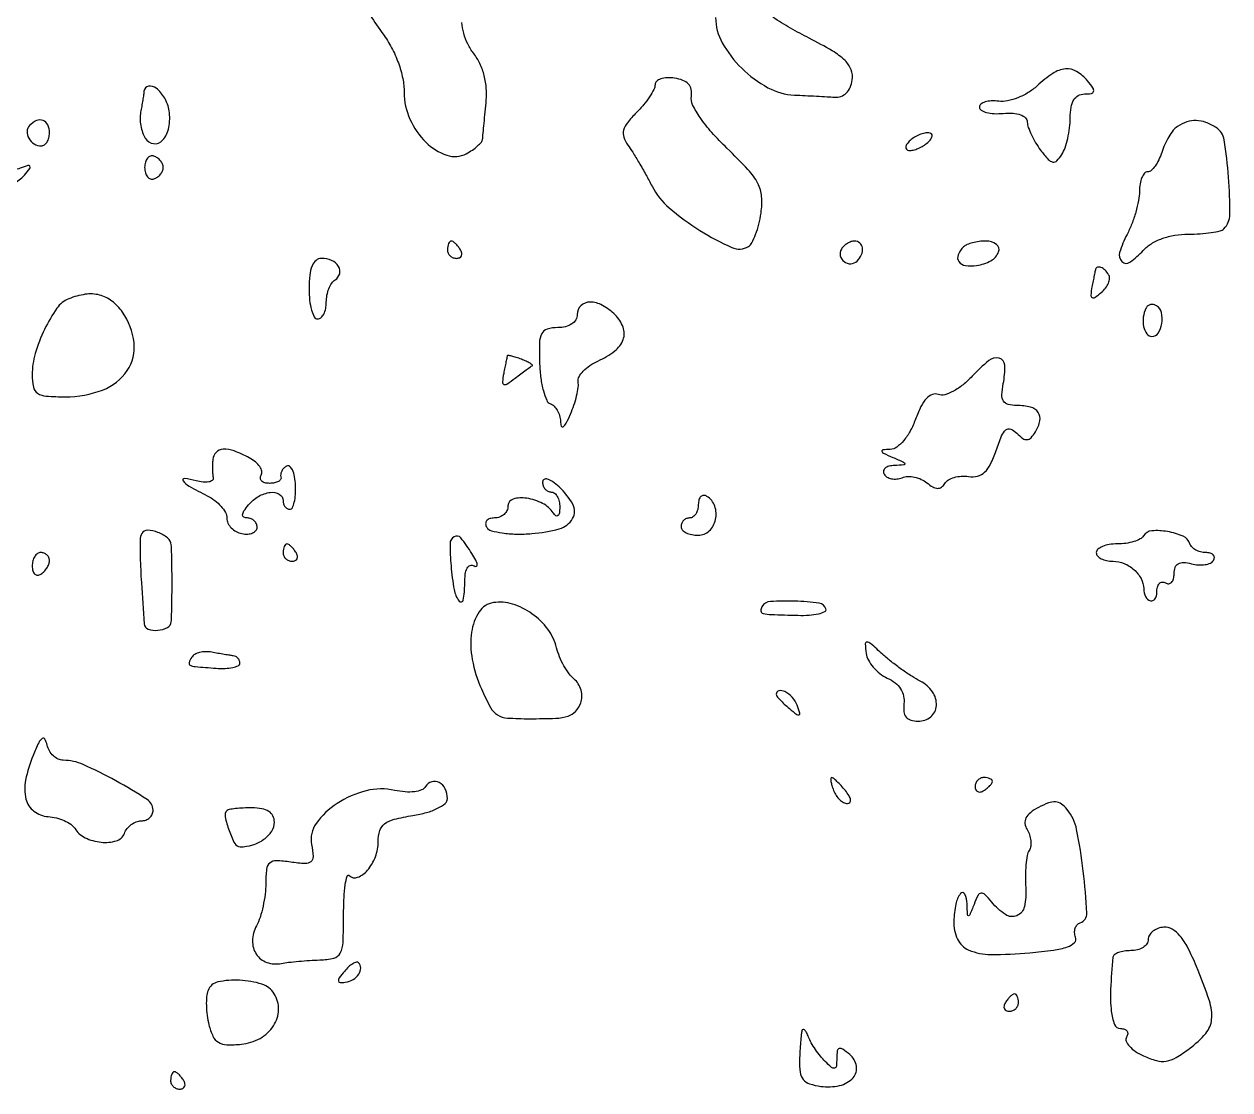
# Model space of a CAD drawing. Extents: x 0 to 5034, y 0 to 2560.
# Drawn here: x 1295.1 to 1434.4, y 1759.9 to 1883.1 of the extents above; entities that cross this region are included whole.
import ezdxf

# ---------------------------------------------------------------- set-up
doc = ezdxf.new("R2010")
doc.units = 0

msp = doc.modelspace()

# ---------------------------------------------------------------- linework, layer by layer
for points in [[(1335.095459, 1884.046556, 0.016589), (1336.543968, 1881.940405, -0.037193), (1337.547337, 1880.344553, -0.034723), (1338.329502, 1878.5813, -0.036017), (1338.832795, 1876.804933, -0.051066), (1339, 1875.17207, 0.105255), (1339.653032, 1872.104287, 0.093627), (1341.513621, 1869.420436, 0.111533), (1343.930741, 1867.919277, 0.209226), (1346.181681, 1868.097233, 0.026909), (1346.882439, 1868.522258, 0.033024), (1347.484621, 1868.994486, 0.03496), (1347.922854, 1869.446563, 0.153922), (1348.063836, 1869.785184, -0.001472), (1348.105386, 1870.235476, -0.000148), (1348.207934, 1871.308823, -0.000186), (1348.330994, 1872.58785, -0.000148), (1348.464738, 1873.968255, 0.039791), (1348.492876, 1875.590783, 0.045824), (1348.255802, 1877.120204, 0.048534), (1347.763463, 1878.501642, 0.056852), (1347.033201, 1879.684921, -0.051874), (1346.342847, 1880.779085, -0.049242), (1345.878056, 1882.010917, -0.050561), (1345.672206, 1883.275547, -0.062382)], [(1375, 1883.817876, 0.128967), (1375.761876, 1880.913239, 0.070463), (1378.016508, 1877.970259, 0.069481), (1381.047266, 1875.72485, 0.114429), (1384.105755, 1874.875, -0.00146), (1385.342081, 1874.817987, -0.001194), (1386.663878, 1874.75, -0.001206), (1387.879456, 1874.681625, -0.003177), (1388.75, 1874.625, 0.102043), (1389.489229, 1874.723206, 0.109248), (1390.108957, 1875.105806, 0.097781), (1390.557787, 1875.754692, 0.06721), (1390.802238, 1876.617881, 0.12931), (1390.665064, 1877.800839, 0.108024), (1389.961728, 1878.856195, 0.05955), (1388.489286, 1879.972707, 0.014387), (1385.802238, 1881.44429, -0.013072), (1383.66088, 1882.609712, -0.013583), (1381.611047, 1883.871331, -0.01338)], [(1228.5, 1642.50939, 0.000059), (1215.411025, 1642.645367, 0.000011), (1191.546875, 1642.889922, 0.000012), (1163.677591, 1643.174228, 0.000011), (1135, 1643.465462, -0.00093)]]:
    msp.add_lwpolyline(points, format="xyb")
for points in [[(1412.157875, 1875.932456, -0.050227), (1411.144754, 1875.162829, -0.042157), (1409.938607, 1874.557683, -0.044019), (1408.730155, 1874.193408, -0.083971), (1407.719313, 1874.155739, 0.04146), (1406.869331, 1874.196083, 0.065817), (1406.151923, 1874.075233, 0.092402), (1405.669529, 1873.822491, 0.229903), (1405.5, 1873.473283, 0.261746), (1405.699271, 1873.118705, 0.072852), (1406.307812, 1872.860457, 0.053607), (1407.196386, 1872.72727, 0.033438), (1408.25, 1872.753806, -0.03708), (1409.377255, 1872.773994, -0.072345), (1410.256397, 1872.595182, -0.107614), (1410.818439, 1872.243204, -0.195312), (1411.031803, 1871.753806, 0.07848), (1411.145395, 1871.136579, 0.025973), (1411.497146, 1870.282236, 0.025131), (1411.9919, 1869.360791, 0.026036), (1412.571288, 1868.504871, 0.019711), (1413.443456, 1867.44066, 0.162341), (1413.978672, 1867.132108, 0.256368), (1414.454521, 1867.279743, 0.051114), (1415.024172, 1868.004871, 0.059984), (1415.388531, 1868.770997, 0.025402), (1415.696219, 1869.868618, 0.024689), (1415.909395, 1871.08746, 0.029562), (1415.984687, 1872.25, -0.038737), (1416.086654, 1873.475657, -0.094455), (1416.395122, 1874.323897, -0.134892), (1416.910598, 1874.819249, -0.124977), (1417.622445, 1875, 0.035496), (1418.434686, 1875.057736, 0.304492), (1418.691858, 1875.28931, 0.217533), (1418.618371, 1875.689039, 0.020633), (1418, 1876.5, 0.082666), (1416.72518, 1877.60267, 0.162663), (1415.433628, 1877.899169, 0.124408), (1413.977323, 1877.37682, 0.039544)], [(1368, 1876.069551, -0.12095), (1367.865267, 1875.520722, -0.02684), (1367.368389, 1874.68257, -0.026389), (1366.672907, 1873.7515, -0.022772), (1365.849836, 1872.849836, 0.027307), (1364.800247, 1871.678884, 0.104662), (1364.361371, 1870.809804, 0.147435), (1364.388451, 1870.006414, 0.074989), (1364.856002, 1869.099836, -0.0177), (1365.411614, 1868.27083, -0.006158), (1366.15438, 1867.039379, -0.006108), (1366.939598, 1865.662257, -0.00708), (1367.65223, 1864.332094, 0.096411), (1369.630379, 1861.834741, 0.037681), (1373.191808, 1859.219808, 0.033624), (1376.87758, 1857.250134, 0.249263), (1378.797982, 1857.375146, 0.135446), (1379.204131, 1857.812897, 0.029882), (1379.624773, 1858.757443, 0.028994), (1379.993713, 1859.944862, 0.024373), (1380.248458, 1861.23776, 0.056286), (1380.312581, 1863.159754, 0.101457), (1379.876703, 1864.668035, 0.06688), (1378.738715, 1866.271844, 0.014012), (1376.314943, 1868.728342, -0.020168), (1374.559385, 1870.551965, -0.03127), (1373.214172, 1872.272667, -0.035015), (1372.345825, 1873.751263, -0.158328), (1372.20119, 1874.728342, 0.09272), (1372.186995, 1875.524662, 0.137874), (1371.868935, 1876.14047, 0.115877), (1371.22546, 1876.570657, 0.054427), (1370.25, 1876.819551, 0.045002), (1369.388435, 1876.863646, 0.070854), (1368.660938, 1876.731053, 0.099259), (1368.174105, 1876.452557, 0.216622)], [(1308.923489, 1875.333333, -0.012726), (1308.873163, 1874.905191, -0.004045), (1308.776823, 1874.270098, -0.004035), (1308.657979, 1873.563824, -0.004484), (1308.531643, 1872.88402, 0.055712), (1308.472956, 1872.164681, 0.03677), (1308.558685, 1871.338634, 0.036849), (1308.763847, 1870.537104, 0.057395), (1309.066513, 1869.89238, 0.222714), (1310.038031, 1869.257334, 0.253397), (1311.070222, 1869.640767, 0.133206), (1311.7923, 1871.120736, 0.083788), (1311.834665, 1873.056337, 0.094672), (1311.328302, 1874.515207, 0.096338), (1310.321981, 1875.67434, 0.215558), (1309.431506, 1875.89145, 0.335214)], [(1295.693853, 1871.36052, 0.191124), (1295.401415, 1870.683432, 0.139481), (1295.603969, 1869.880661, 0.123736), (1296.230079, 1869.235684, 0.139398), (1297.059017, 1869, 0.156819), (1297.417907, 1869.1154, 0.097386), (1297.723586, 1869.440625, 0.079459), (1297.929934, 1869.926402, 0.06085), (1298, 1870.5, 0.103624), (1297.806289, 1871.424643, 0.202875), (1297.269246, 1871.932483, 0.1934), (1296.508765, 1871.913511, 0.094876)], [(1428.384781, 1871.234687, 0.079947), (1427.907427, 1870.796996, 0.030565), (1427.390896, 1870.054877, 0.029316), (1426.918286, 1869.165241, 0.031814), (1426.567394, 1868.25, -0.035417), (1426.230063, 1867.388732, -0.04609), (1425.797532, 1866.660938, -0.053676), (1425.339728, 1866.155092, -0.184026), (1424.932612, 1866, 0.220441), (1424.575208, 1865.834379, 0.077062), (1424.272145, 1865.339062, 0.058672), (1424.064468, 1864.611542, 0.03955), (1423.993839, 1863.75, -0.047141), (1423.891088, 1862.693485, -0.022167), (1423.570674, 1861.3581, -0.021738), (1423.108327, 1859.978118, -0.028527), (1422.561929, 1858.766935, 0.043893), (1421.699747, 1856.687808, 0.281516), (1421.962701, 1855.629143, 0.365112), (1422.897758, 1855.555715, 0.053414), (1424.430842, 1856.923581, -0.072421), (1425.369259, 1857.699107, -0.049983), (1426.614659, 1858.294833, -0.046017), (1428.06913, 1858.672922, -0.04061), (1429.631155, 1858.8, 0.016457), (1431.017867, 1858.845654, 0.021069), (1432.287855, 1858.983286, 0.01951), (1433.31893, 1859.180618, 0.14023), (1433.757286, 1859.423952, 0.19778), (1434.444888, 1861.073798, 0.020178), (1434.289293, 1865.394746, 0.019593), (1433.790648, 1869.691806, 0.216114), (1432.863731, 1871.105381, 0.050358), (1431.659028, 1871.708403, 0.083846), (1430.548748, 1871.929035, 0.089143), (1429.47593, 1871.768041, 0.064026)], [(1398, 1870, 0.039081), (1397.48371, 1869.622222, 0.066537), (1397.128406, 1869.223677, 0.099385), (1396.979479, 1868.868563, 0.251186), (1397.057921, 1868.608746, 0.187837), (1397.351673, 1868.479655, 0.06045), (1397.834656, 1868.517427, 0.050517), (1398.411244, 1868.695628, 0.038238), (1399, 1869, 0.039081), (1399.51629, 1869.377778, 0.066537), (1399.871594, 1869.776323, 0.099385), (1400.020521, 1870.131437, 0.251186), (1399.942079, 1870.391254, 0.187837), (1399.648327, 1870.520345, 0.06045), (1399.165344, 1870.482573, 0.050517), (1398.588756, 1870.304372, 0.038238)], [(1309, 1866.5, 0.064908), (1309.079656, 1865.888977, 0.107546), (1309.315781, 1865.428177, 0.143818), (1309.666526, 1865.189601, 0.159683), (1310.075, 1865.191667, 0.073624), (1310.485911, 1865.399741, 0.066918), (1310.834219, 1865.723802, 0.070382), (1311.069583, 1866.110048, 0.102038), (1311.15, 1866.5, 0.102038), (1311.069583, 1866.889952, 0.070382), (1310.834219, 1867.276198, 0.066918), (1310.485911, 1867.600259, 0.073624), (1310.075, 1867.808333, 0.159683), (1309.666526, 1867.810399, 0.143818), (1309.315781, 1867.571823, 0.107546), (1309.079656, 1867.111023, 0.064908)], [(1290.413422, 1866.388936, 0.159535), (1291.040565, 1865.129883, 0.158585), (1292.292411, 1864.481798, 0.141068), (1293.804954, 1864.659771, 0.120747), (1295.097755, 1865.617788, 0.011228), (1295.712165, 1866.39288, 0.304364), (1295.726324, 1866.64144, 0.351288), (1295.509915, 1866.723181, 0.012978), (1294.628709, 1866.411017, -0.078856), (1293.891674, 1866.254677, -0.056058), (1293.047147, 1866.305719, -0.055687), (1292.228439, 1866.544356, -0.074598), (1291.567558, 1866.943932, 0.02149), (1290.829479, 1867.504733, 0.270043), (1290.493778, 1867.531401, 0.300739), (1290.329957, 1867.257047, 0.024944)], [(1344, 1857, 0.105053), (1344.081062, 1856.618444, 0.099167), (1344.311086, 1856.29375, 0.09642), (1344.654762, 1856.076123, 0.093332), (1345.059017, 1856, 0.108972), (1345.413961, 1856.078288, 0.182303), (1345.6254, 1856.29375, 0.161196), (1345.656512, 1856.6179, 0.082592), (1345.5, 1857, 0.029505), (1345.231006, 1857.382774, 0.035638), (1344.933975, 1857.70625, 0.038439), (1344.65171, 1857.934461, 0.151918), (1344.440983, 1858, 0.210953), (1344.272352, 1857.92554, 0.081139), (1344.129539, 1857.70625, 0.061769), (1344.032345, 1857.382849, 0.042167)], [(1389.542705, 1857.069098, 0.195483), (1389.412739, 1856.300347, 0.177971), (1389.849183, 1855.620737, 0.173509), (1390.632003, 1855.375083, 0.18866), (1391.36052, 1855.693853, 0.094258), (1391.860497, 1856.428701, 0.135693), (1391.969472, 1857.203471, 0.182678), (1391.664889, 1857.772622, 0.181466), (1391.059017, 1858, 0.08447), (1390.65652, 1857.931514, 0.05343), (1390.225445, 1857.726548, 0.051896), (1389.832549, 1857.425195, 0.064898)], [(1403.666667, 1857.333333, 0.096545), (1403.037849, 1856.400054, 0.258143), (1403.118975, 1855.62911, 0.209388), (1403.866033, 1855.173254, 0.070409), (1405.171672, 1855.180449, 0.087522), (1406.825577, 1855.729812, 0.179445), (1407.713919, 1856.741863, 0.341115), (1407.451461, 1857.614391, 0.156542), (1406.25, 1858, 0.031371), (1405.467349, 1857.950847, 0.031789), (1404.700521, 1857.804167, 0.033513), (1404.053431, 1857.590047, 0.100042)], [(1328, 1852.5, 0.027026), (1328.072542, 1851.158889, 0.042582), (1328.29375, 1850.028125, 0.052312), (1328.614308, 1849.232098, 0.277684), (1329, 1849, 0.186414), (1329.381787, 1849.147465, 0.089706), (1329.70625, 1849.570164, 0.069539), (1329.926216, 1850.198222, 0.049547), (1330, 1850.940983, -0.047606), (1330.075299, 1851.730041, -0.046638), (1330.298542, 1852.496311, -0.050526), (1330.626554, 1853.12997, -0.110089), (1331.016312, 1853.510081, 0.190377), (1331.545779, 1854.219773, 0.210223), (1331.418656, 1855.062636, 0.149125), (1330.616793, 1855.75273, 0.104011), (1329.440983, 1856, 0.177291), (1328.809008, 1855.768641, 0.120165), (1328.352927, 1855.142776, 0.071689), (1328.081944, 1854.070008, 0.026079)], [(1418.923489, 1854.75, 0.022627), (1418.879465, 1854.578838, 0.001278), (1418.768639, 1854.042982, 0.001959), (1418.640817, 1853.40412, 0.001435), (1418.503782, 1852.694193, 0.020367), (1418.366074, 1851.76469, 0.292577), (1418.508535, 1851.479244, 0.295382), (1418.825868, 1851.490613, 0.020624), (1419.569283, 1852.057499, 0.053729), (1420.06743, 1852.570492, 0.066817), (1420.403198, 1853.143652, 0.080372), (1420.533867, 1853.6868, 0.158628), (1420.429973, 1854.113307, 0.058821), (1420.014609, 1854.636426, 0.095878), (1419.545492, 1854.951231, 0.167479), (1419.158717, 1854.977568, 0.257983)], [(1300.22896, 1851.330706, 0.146635), (1298.857968, 1850.2362, 0.039285), (1297.438857, 1847.799382, 0.040178), (1296.354146, 1844.990316, 0.072173), (1296, 1842.54966, 0.050683), (1296.144191, 1841.13084, 0.198273), (1296.627206, 1840.415692, 0.129587), (1297.621841, 1840.077714, 0.017457), (1299.84699, 1840, 0.090948), (1304.147389, 1840.788747, 0.154845), (1306.986257, 1843.03805, 0.178336), (1307.775634, 1846.25618, 0.125298), (1306.443296, 1849.777494, 0.074838), (1305.216066, 1851.067639, 0.104393), (1303.788081, 1851.762645, 0.097937), (1302.131206, 1851.845011, 0.059306)], [(1359, 1849.5, -0.135344), (1358.83443, 1848.899542, -0.111666), (1358.375073, 1848.41674, -0.08969), (1357.655809, 1848.105009, -0.057629), (1356.75, 1848.00044, 0.070653), (1355.532522, 1847.827784, 0.209999), (1354.899927, 1847.299345, 0.110865), (1354.633968, 1846.212811, 0.014008), (1354.655323, 1843.781999, 0.02394), (1354.794721, 1842.139576, 0.033434), (1355.086581, 1840.695227, 0.035305), (1355.471254, 1839.596627, 0.213576), (1355.905323, 1839.198226, -0.117368), (1356.328846, 1838.935393, -0.065999), (1356.697058, 1838.450937, -0.060154), (1356.957589, 1837.831154, -0.060011), (1357.063386, 1837.166667, 0.072346), (1357.164684, 1836.617641, 0.504452), (1357.385236, 1836.547114, 0.120312), (1357.720368, 1836.939855, 0.013793), (1358.218635, 1838, 0.02239), (1358.621878, 1839.048961, 0.02217), (1358.931193, 1840.133202, 0.022683), (1359.11602, 1841.103619, 0.075358), (1359.111108, 1841.751327, -0.170151), (1359.212667, 1842.312438, -0.06228), (1359.70147, 1842.968225, -0.052687), (1360.463035, 1843.610453, -0.041972), (1361.400847, 1844.136777, 0.05699), (1363.339232, 1845.302348, 0.140737), (1364.315515, 1846.624829, 0.181203), (1364.312364, 1848.035663, 0.106563), (1363.386082, 1849.471061, 0.071341), (1361.921342, 1850.568371, 0.124111), (1360.45984, 1850.947095, 0.199371), (1359.428163, 1850.526652, 0.200169)], [(1424.754232, 1850.266312, 0.084697), (1424.436116, 1849.221291, 0.082939), (1424.479003, 1848.121909, 0.104464), (1424.84371, 1847.288862, 0.234312), (1425.437328, 1846.972506, 0.26629), (1426.162879, 1847.360605, 0.1021), (1426.575922, 1848.472687, 0.093314), (1426.533019, 1849.735512, 0.201974), (1425.980032, 1850.512341, 0.086456), (1425.629461, 1850.652808, 0.102024), (1425.272696, 1850.654687, 0.11056), (1424.965717, 1850.518222, 0.11748)], [(1350.923489, 1844.718615, 0.031608), (1350.88038, 1844.564925, 0.001461), (1350.768639, 1844.033762, 0.00242), (1350.640822, 1843.401878, 0.001734), (1350.503782, 1842.694193, 0.021104), (1350.360101, 1841.71442, 0.334767), (1350.523509, 1841.44346, 0.249228), (1350.885371, 1841.482131, 0.014093), (1351.830293, 1842.161225, -0.002242), (1352.4912, 1842.660374, -0.002998), (1353.09563, 1843.107, -0.002092), (1353.606033, 1843.476175, -0.030977), (1353.793128, 1843.593494, 0.524739), (1353.803866, 1843.694249, 0.042308), (1353.546856, 1843.880036, 0.029274), (1353.114913, 1844.106459, 0.014471), (1352.543128, 1844.345077, 0.013159), (1351.945991, 1844.556367, 0.02178), (1351.430819, 1844.699067, 0.017522), (1351.023109, 1844.778165, 0.362402)], [(1404.651332, 1842.379779, -0.035967), (1403.596879, 1841.395042, -0.045379), (1402.48703, 1840.654146, -0.052201), (1401.478012, 1840.235109, -0.165414), (1400.757261, 1840.262906, 0.179908), (1400.057565, 1840.270183, 0.119697), (1399.38111, 1839.823242, 0.072675), (1398.729125, 1838.877503, 0.027882), (1398.101716, 1837.404745, -0.03719), (1397.494355, 1836.04951, -0.050682), (1396.742152, 1834.942782, -0.06061), (1395.940166, 1834.193403, -0.148259), (1395.185272, 1833.929715, 0.01618), (1394.324502, 1833.865868, 0.480225), (1394.221566, 1833.704917, 0.205201), (1394.421465, 1833.482082, 0.007241), (1395.5, 1833, -0.004561), (1396.715843, 1832.464345, -0.240506), (1396.870499, 1832.270989, -0.453283), (1396.763078, 1832.129261, -0.008061), (1395.690983, 1832.070285, 0.053929), (1395.040345, 1831.974222, 0.111967), (1394.586983, 1831.739726, 0.178479), (1394.400392, 1831.411718, 0.181336), (1394.473008, 1831.043674, 0.127958), (1394.810469, 1830.721202, 0.080917), (1395.32539, 1830.535178, 0.071976), (1395.934531, 1830.509891, 0.066144), (1396.54476, 1830.65555, -0.086312), (1397.214591, 1830.787299, -0.056283), (1398.001244, 1830.715965, -0.054711), (1398.778949, 1830.464962, -0.067909), (1399.423707, 1830.063317, 0.040609), (1400.113276, 1829.579772, 0.125539), (1400.655731, 1829.423431, 0.17094), (1401.104924, 1829.566218, 0.092977), (1401.499562, 1829.999292, -0.123716), (1401.909431, 1830.397557, -0.0604), (1402.584056, 1830.686137, -0.054437), (1403.400638, 1830.830338, -0.052405), (1404.239909, 1830.79785, 0.092975), (1405.283269, 1830.84171, 0.132474), (1406.097121, 1831.276691, 0.092839), (1406.773077, 1832.201077, 0.02973), (1407.417688, 1833.783631, -0.016327), (1408.05649, 1835.480696, -0.120416), (1408.564147, 1836.17355, -0.28077), (1409.114028, 1836.257408, -0.097631), (1409.80801, 1835.79199, 0.038277), (1410.507123, 1835.192439, 0.179388), (1411.00822, 1835.049775, 0.192366), (1411.459496, 1835.272081, 0.044883), (1411.975658, 1835.960613, 0.08529), (1412.488304, 1837.231525, 0.210315), (1412.291422, 1838.196094, 0.179231), (1411.400925, 1838.80553, 0.061444), (1409.824406, 1839, -0.057265), (1408.79984, 1839.117731, -0.198561), (1408.268071, 1839.498036, -0.155715), (1408.085668, 1840.215411, -0.032242), (1408.249313, 1841.523867, 0.053474), (1408.425482, 1843.666466, 0.340415), (1407.781917, 1844.460633, 0.234369), (1406.562756, 1844.179181, 0.033967)], [(1316.881579, 1832.75, 0.01632), (1316.847981, 1832.207183, 0.012299), (1316.845241, 1831.609343, 0.012469), (1316.870548, 1831.046729, 0.027889), (1316.924169, 1830.622231, -0.287019), (1316.810218, 1830.334932, -0.119337), (1316.408816, 1830.166812, -0.068702), (1315.753595, 1830.152462, -0.035136), (1314.943676, 1830.304478, 0.034762), (1313.599975, 1830.557721, 0.65766), (1313.442171, 1830.284711, 0.107391), (1314.1603, 1829.658096, 0.01025), (1316.23229, 1828.57151, -0.047379), (1317.099773, 1828.031048, -0.04986), (1317.83386, 1827.345114, -0.05527), (1318.337028, 1826.624008, -0.125351), (1318.5, 1825.984162, 0.112287), (1318.632342, 1825.402292, 0.081622), (1319.014062, 1824.856317, 0.076004), (1319.581295, 1824.428639, 0.076164), (1320.25, 1824.190371, 0.058233), (1320.919566, 1824.140787, 0.089197), (1321.485938, 1824.26764, 0.119541), (1321.861401, 1824.544986, 0.17594), (1322, 1824.926676, 0.103705), (1321.914131, 1825.336228, 0.098926), (1321.670282, 1825.684711, 0.096779), (1321.306, 1825.918242, 0.094559), (1320.877555, 1826, -0.122183), (1320.467821, 1826.101643, -0.300026), (1320.325424, 1826.361364, -0.128583), (1320.48229, 1826.808783, -0.024942), (1321, 1827.5, -0.086606), (1322.162774, 1828.489957, -0.102395), (1323.527378, 1828.95498, -0.161898), (1324.565035, 1828.748247, -0.269539), (1325, 1828, 0.076764), (1325.059002, 1827.617961, 0.089701), (1325.230013, 1827.29375, 0.100763), (1325.484403, 1827.077013, 0.126873), (1325.783022, 1827, 0.287099), (1326.076808, 1827.183846, 0.054059), (1326.300668, 1827.807812, 0.043177), (1326.435067, 1828.696162, 0.026906), (1326.44566, 1829.75, 0.032517), (1326.334356, 1830.769376, 0.064249), (1326.092552, 1831.545313, 0.113024), (1325.768894, 1831.966234, 0.306981), (1325.412639, 1832, 0.071084), (1325.082596, 1831.75266, 0.074712), (1324.841525, 1831.426562, 0.082325), (1324.723536, 1831.074259, 0.120741), (1324.75, 1830.75, -0.21913), (1324.718633, 1830.465188, -0.128037), (1324.468601, 1830.220313, -0.083319), (1324.020075, 1830.054532, -0.04698), (1323.440983, 1830, -0.062149), (1322.88655, 1830.069182, -0.132159), (1322.512366, 1830.279012, -0.191612), (1322.374323, 1830.589548, -0.149407), (1322.468991, 1830.949827, 0.19702), (1322.542517, 1831.392702, 0.094739), (1322.307162, 1831.92913, 0.071107), (1321.801623, 1832.477979, 0.048307), (1321.09375, 1832.949827, 0.032937), (1319.340624, 1833.744417, 0.102128), (1318.064174, 1833.945365, 0.191227), (1317.264783, 1833.583288, 0.169895)], [(1355, 1830.154988, 0.085274), (1355.075772, 1829.713934, 0.093604), (1355.29375, 1829.339278, 0.100386), (1355.618549, 1829.088709, 0.114747), (1356, 1829, -0.17131), (1356.380315, 1828.865757, -0.095191), (1356.701752, 1828.485938, -0.075283), (1356.916433, 1827.919445, -0.055234), (1356.984687, 1827.25, -0.03054), (1356.937551, 1826.575905, -0.18108), (1356.774351, 1826.269308, -0.36216), (1356.5371, 1826.26256, -0.077717), (1356.234687, 1826.587716, 0.126687), (1355.002071, 1827.679123, 0.079553), (1353.161046, 1828.276797, 0.106217), (1351.596033, 1828.188271, 0.337686), (1351, 1827.40638, -0.11007), (1350.880439, 1826.869849, -0.099908), (1350.542039, 1826.413124, -0.095008), (1350.036217, 1826.106801, -0.089003), (1349.440983, 1826, 0.071858), (1348.893369, 1825.92089, 0.147542), (1348.534218, 1825.685632, 0.189023), (1348.416892, 1825.336598, 0.126726), (1348.54338, 1824.92981, 0.189502), (1349.074528, 1824.532146, 0.031846), (1350.342567, 1824.269252, 0.030837), (1351.958323, 1824.141175, 0.022517), (1353.758686, 1824.190838, 0.049899), (1356.930164, 1824.742822, 0.195297), (1358.472409, 1825.934274, 0.263844), (1358.491122, 1827.582403, 0.082853), (1356.901811, 1829.58886, 0.028157), (1356.137177, 1830.20626, 0.083604), (1355.534192, 1830.502119, 0.213543), (1355.166721, 1830.453538, 0.260298)], [(1373, 1827.559017, -0.062283), (1372.925455, 1826.962904, -0.080552), (1372.70625, 1826.457961, -0.097988), (1372.381379, 1826.120018, -0.153634), (1372, 1826, 0.099038), (1371.618362, 1825.923658, 0.097945), (1371.29375, 1825.70625, 0.097945), (1371.076342, 1825.381638, 0.099038), (1371, 1825, 0.191087), (1371.151477, 1824.618118, 0.088204), (1371.5875, 1824.29375, 0.068025), (1372.234582, 1824.073693, 0.048028), (1373, 1824, 0.193987), (1374.25932, 1824.507688, 0.14748), (1374.994745, 1825.817779, 0.139409), (1374.903824, 1827.373844, 0.172127), (1374, 1828.5, 0.139169), (1373.620352, 1828.607943, 0.191142), (1373.29375, 1828.478525, 0.138808), (1373.073267, 1828.110654, 0.066118)], [(1308.672119, 1824.206326, 0.123533), (1308.476807, 1823.474387, 0.010269), (1308.487887, 1821.492864, 0.009258), (1308.620201, 1818.531164, 0.002376), (1308.945405, 1813.75, 0.299308), (1309.396807, 1813.161489, 0.103959), (1310.50944, 1813.018661, 0.097248), (1311.634233, 1813.334065, 0.260776), (1312.083333, 1814, 0.013925), (1312.115812, 1814.586795, 0.002232), (1312.142188, 1815.734375, 0.002467), (1312.160556, 1817.086675, 0.002162), (1312.166667, 1818.5, 0.002172), (1312.160561, 1819.905514, 0.00257), (1312.142188, 1821.234197, 0.002241), (1312.115892, 1822.355407, 0.016281), (1312.083333, 1822.893011, 0.204464), (1311.653499, 1823.686566, 0.076022), (1310.528729, 1824.329463, 0.081874), (1309.332335, 1824.577127, 0.283486)], [(1424.462011, 1823.938533, -0.136063), (1424.071775, 1823.577347, -0.043798), (1423.335316, 1823.275694, -0.03995), (1422.417885, 1823.069231, -0.03539), (1421.440983, 1823, 0.039081), (1420.50628, 1822.92683, 0.058208), (1419.717039, 1822.70625, 0.076538), (1419.179376, 1822.382793, 0.222681), (1419, 1822, 0.186414), (1419.147465, 1821.618213, 0.089706), (1419.570164, 1821.29375, 0.069539), (1420.198222, 1821.073784, 0.049547), (1420.940983, 1821, -0.097793), (1422.213631, 1820.748684, -0.085038), (1423.366977, 1820.026233, -0.088117), (1424.181649, 1818.988904, -0.117284), (1424.484687, 1817.833333, 0.104693), (1424.702474, 1816.90981, 0.215073), (1425.255892, 1816.437118, 0.333048), (1425.778558, 1816.633727, 0.142967), (1426, 1817.39235, -0.058574), (1426.07247, 1818.008849, -0.125741), (1426.29375, 1818.429567, -0.191086), (1426.621002, 1818.591219, -0.160037), (1427, 1818.5, 0.153713), (1427.379179, 1818.403771, 0.191513), (1427.70625, 1818.555735, 0.129501), (1427.927321, 1818.96056, 0.060641), (1428, 1819.557614, -0.081384), (1428.119691, 1820.288089, -0.182702), (1428.470251, 1820.716105, -0.147647), (1429.078722, 1820.85855, -0.048178), (1429.999004, 1820.710511, 0.046215), (1430.805232, 1820.577577, 0.054994), (1431.575304, 1820.607491, 0.064046), (1432.198685, 1820.78447, 0.15438), (1432.558021, 1821.09388, 0.147805), (1432.649498, 1821.437626, 0.191605), (1432.520048, 1821.733827, 0.133168), (1432.166758, 1821.933945, 0.062732), (1431.64235, 1822, -0.063692), (1431.05303, 1822.075376, -0.063576), (1430.501262, 1822.29666, -0.069517), (1430.068559, 1822.623696, -0.116278), (1429.830031, 1823.009908, 0.21125), (1429.033367, 1823.885687, 0.061325), (1427.245218, 1824.426689, 0.061969), (1425.407634, 1824.51407, 0.239677)], [(1344.412493, 1820.468649, 0.020477), (1344.773283, 1817.718415, 0.12093), (1345.350826, 1816.397127, 0.651211), (1345.830451, 1816.512684, 0.045009), (1346, 1818.39235, -0.029969), (1346.06609, 1819.494011, -0.090314), (1346.28762, 1820.21021, -0.196571), (1346.637943, 1820.506773, -0.220436), (1347.073825, 1820.454374, 0.222456), (1347.337673, 1820.423685, 0.36906), (1347.446117, 1820.603903, 0.078234), (1347.272868, 1821.123984, 0.020137), (1346.833278, 1821.895357, 0.03094), (1345.545072, 1823.699386, 0.371099), (1344.766315, 1823.839596, 0.265829), (1344.297044, 1823.017329, 0.022117)], [(1296, 1820.440983, 0.066118), (1296.073267, 1819.889346, 0.138808), (1296.29375, 1819.521475, 0.191142), (1296.620352, 1819.392057, 0.139169), (1297, 1819.5, 0.06081), (1297.382515, 1819.806203, 0.051032), (1297.70625, 1820.2129, 0.053229), (1297.926698, 1820.653442, 0.089642), (1298, 1821.059017, 0.105429), (1297.923444, 1821.418051, 0.099231), (1297.70625, 1821.723586, 0.096318), (1297.381732, 1821.928382, 0.092995), (1297, 1822, 0.153634), (1296.618621, 1821.879982, 0.097988), (1296.29375, 1821.542039, 0.080552), (1296.074545, 1821.037096, 0.062283)], [(1325, 1822, 0.105053), (1325.081062, 1821.618444, 0.099167), (1325.311086, 1821.29375, 0.09642), (1325.654762, 1821.076123, 0.093332), (1326.059017, 1821, 0.108972), (1326.413961, 1821.078288, 0.182303), (1326.6254, 1821.29375, 0.161196), (1326.656512, 1821.6179, 0.082592), (1326.5, 1822, 0.029505), (1326.231006, 1822.382774, 0.035638), (1325.933975, 1822.70625, 0.038439), (1325.65171, 1822.934461, 0.151918), (1325.440983, 1823, 0.210953), (1325.272352, 1822.92554, 0.081139), (1325.129539, 1822.70625, 0.061769), (1325.032345, 1822.382849, 0.042167)], [(1349.308745, 1816.215682, 0.213362), (1347.667668, 1815.15433, 0.109963), (1346.795179, 1812.816889, 0.080828), (1346.868669, 1809.636134, 0.058739), (1347.92261, 1806.25, 0.019053), (1348.981826, 1804.09693, 0.131129), (1349.783637, 1803.246643, 0.123115), (1350.924839, 1802.882389, 0.015993), (1353.5, 1802.8, 0.009317), (1356.519322, 1802.856265, 0.06573), (1357.963939, 1803.102067, 0.135809), (1358.80908, 1803.643508, 0.091415), (1359.410382, 1804.627055, 0.089795), (1359.544193, 1805.333106, 0.070676), (1359.440841, 1806.106028, 0.070085), (1359.124561, 1806.825864, 0.085193), (1358.637311, 1807.377055, -0.065839), (1358.056891, 1807.984818, -0.030648), (1357.467881, 1808.90451, -0.029707), (1356.959144, 1809.960495, -0.036513), (1356.618623, 1811, 0.09938), (1355.607993, 1813.13739, 0.077975), (1353.773057, 1814.935894, 0.079819), (1351.522514, 1816.052147, 0.114192)], [(1380.344719, 1815.75, 0.166701), (1380.23302, 1815.256212, 0.316673), (1380.489638, 1814.964371, 0.050647), (1381.414236, 1814.838826, 0.002486), (1384.5, 1814.75, 0.022051), (1385.824493, 1814.776879, 0.039755), (1386.898438, 1814.932446, 0.053654), (1387.611567, 1815.177131, 0.373123), (1387.75, 1815.488112, 0.294062), (1386.967063, 1816.152082, 0.024007), (1384.161603, 1816.386475, 0.024876), (1381.336315, 1816.34581, 0.243083)], [(1314.444954, 1809.910933, 0.055891), (1314.140713, 1809.267873, 0.386242), (1314.267347, 1808.974055, 0.085911), (1314.835347, 1808.825823, 0.002658), (1317.25, 1808.635737, 0.026829), (1318.303913, 1808.615079, 0.04359), (1319.192188, 1808.723242, 0.05533), (1319.81503, 1808.928845, 0.293358), (1320, 1809.216978, 0.0925), (1319.943126, 1809.521773, 0.087346), (1319.779687, 1809.792463, 0.088738), (1319.53633, 1809.987785, 0.099743), (1319.25, 1810.076511, -0.012202), (1318.849139, 1810.127316, -0.003176), (1318.207416, 1810.228784, -0.003226), (1317.477451, 1810.353805, -0.003291), (1316.753971, 1810.487445, 0.05232), (1316.044344, 1810.547692, 0.056266), (1315.35546, 1810.456044, 0.063249), (1314.788145, 1810.235346, 0.130709)], [(1392.399292, 1810.355772, 0.091185), (1392.656815, 1809.572275, 0.05253), (1393.222961, 1808.75249, 0.050139), (1393.989124, 1808.022468, 0.058807), (1394.847475, 1807.503768, -0.061387), (1395.748284, 1806.953069, -0.082089), (1396.390124, 1806.243971, -0.089151), (1396.734676, 1805.415222, -0.088078), (1396.771143, 1804.514714, 0.062069), (1396.761006, 1803.613755, 0.143786), (1397.02085, 1802.996317, 0.150839), (1397.562771, 1802.635494, 0.07068), (1398.404671, 1802.510946, 0.174557), (1399.865258, 1803.02742, 0.210387), (1400.519609, 1804.313827, 0.167977), (1400.065563, 1805.910743, 0.121971), (1398.663172, 1807.136248, -0.023837), (1397.678612, 1807.704043, -0.012153), (1396.495926, 1808.504646, -0.012047), (1395.314156, 1809.390929, -0.017669), (1394.32296, 1810.230735, 0.005166), (1392.91791, 1811.482852, 0.16463), (1392.497736, 1811.656176, 0.449615), (1392.294477, 1811.455036, 0.020318)], [(1382, 1805.622445, 0.172995), (1382.07509, 1805.411909, 0.015689), (1382.44735, 1804.984529, 0.018888), (1382.939562, 1804.492636, 0.013646), (1383.522892, 1803.981001, 0.008807), (1384.382614, 1803.292701, 0.27071), (1384.644403, 1803.258808, 0.389672), (1384.735322, 1803.458284, 0.012731), (1384.415903, 1804.358556, 0.091143), (1383.856754, 1805.274265, 0.089947), (1383.00624, 1805.936277, 0.178047), (1382.321922, 1806.025462, 0.350363)], [(1296.112011, 1798.565544, 0.046064), (1295.239237, 1795.713121, 0.111612), (1295.277428, 1793.522935, 0.170154), (1296.191585, 1792.117909, 0.147373), (1297.841881, 1791.488701, -0.043459), (1298.791995, 1791.336855, -0.042278), (1299.710747, 1791.022316, -0.045461), (1300.468497, 1790.603211, -0.105678), (1300.915376, 1790.136924, 0.143046), (1302.118331, 1789.053738, 0.086879), (1303.974137, 1788.528984, 0.097083), (1305.725198, 1788.689323, 0.234016), (1306.656731, 1789.547838, -0.076474), (1306.973886, 1790.102972, -0.064853), (1307.459483, 1790.573427, -0.066803), (1308.032811, 1790.891591, -0.093577), (1308.606989, 1791, 0.088924), (1309.136737, 1791.094965, 0.096923), (1309.582736, 1791.367188, 0.102361), (1309.875995, 1791.773196, 0.111329), (1309.972538, 1792.25, 0.249896), (1309.289373, 1793.4664, 0.015942), (1305.663608, 1795.627121, 0.021386), (1301.894344, 1797.507663, 0.105391), (1299.584527, 1798, -0.112052), (1299.003853, 1798.131786, -0.077719), (1298.446845, 1798.514062, -0.072218), (1297.997526, 1799.081188, -0.073251), (1297.730715, 1799.75, 0.066876), (1297.464608, 1800.442442, 0.4532), (1297.148964, 1800.512801, 0.126832), (1296.749702, 1800.025851, 0.011366)], [(1341.473898, 1794.957766, -0.164406), (1341.009772, 1794.573671, -0.061044), (1340.17636, 1794.366632, -0.04996), (1339.103947, 1794.343336, -0.034535), (1337.902288, 1794.521461, 0.11563), (1334.612968, 1794.475297, 0.083332), (1331.234916, 1793.004875, 0.093161), (1328.825854, 1790.703145, 0.205647), (1328.289332, 1788.266787, -0.030757), (1328.469015, 1786.863918, -0.238154), (1328.218278, 1786.273675, -0.194006), (1327.551842, 1786.054123, -0.020183), (1325.879648, 1786.230972, 0.026918), (1324.216561, 1786.38425, 0.188961), (1323.462356, 1786.121327, 0.190347), (1323.090729, 1785.417238, 0.027371), (1323, 1783.761066, -0.031123), (1322.921886, 1782.507346, -0.022708), (1322.685866, 1781.131238, -0.023086), (1322.341057, 1779.842508, -0.045982), (1321.930606, 1778.870336, 0.115727), (1321.470253, 1777.146544, 0.154317), (1321.908689, 1775.596656, 0.163961), (1323.128558, 1774.642326, 0.133048), (1324.793688, 1774.518385, -0.017824), (1325.638664, 1774.650071, -0.007076), (1326.806583, 1774.772928, -0.006992), (1328.072124, 1774.870151, -0.008719), (1329.25, 1774.923489, 0.05108), (1330.86358, 1775.134258, 0.217273), (1331.613233, 1775.715892, 0.111603), (1331.93777, 1776.93213, 0.009619), (1332, 1780.166667, -0.011982), (1332.046436, 1782.104078, -0.024252), (1332.193285, 1783.62234, -0.032354), (1332.403119, 1784.608753, -0.573196), (1332.657991, 1784.675343, 0.29922), (1333.620478, 1784.47631, 0.122907), (1334.754845, 1785.289839, 0.085728), (1335.678949, 1786.856179, 0.090743), (1336, 1788.610627, -0.073863), (1336.186403, 1789.865554, -0.159205), (1336.740294, 1790.656907, -0.101441), (1337.848217, 1791.181434, -0.020357), (1340, 1791.615991, 0.027889), (1341.585679, 1791.961147, 0.04605), (1342.866716, 1792.446447, 0.058672), (1343.733079, 1793.003439, 0.2242), (1344, 1793.568791, 0.112119), (1343.74566, 1794.688778, 0.156627), (1343.045076, 1795.429822, 0.205085), (1342.188198, 1795.51421, 0.179601)], [(1388.638374, 1794.5, 0.054778), (1388.934012, 1793.926337, 0.05745), (1389.343184, 1793.440625, 0.064053), (1389.798443, 1793.11007, 0.125677), (1390.229434, 1793, 0.214681), (1390.515803, 1793.128897, 0.22275), (1390.603286, 1793.425778, 0.100348), (1390.42795, 1793.903434, 0.035237), (1390, 1794.5, 0.012711), (1389.49792, 1795.074599, 0.017822), (1389.019109, 1795.559375, 0.014236), (1388.604143, 1795.928855, 0.176553), (1388.40894, 1796, 0.407084), (1388.311504, 1795.904913, 0.044074), (1388.333541, 1795.559375, 0.034664), (1388.442315, 1795.075405, 0.019009)], [(1405, 1794.940983, 0.108972), (1405.078288, 1794.586039, 0.182303), (1405.29375, 1794.3746, 0.161196), (1405.6179, 1794.343488, 0.082592), (1406, 1794.5, 0.029505), (1406.382774, 1794.768994, 0.035638), (1406.70625, 1795.066025, 0.038439), (1406.934461, 1795.34829, 0.151918), (1407, 1795.559017, 0.210953), (1406.92554, 1795.727648, 0.081139), (1406.70625, 1795.870461, 0.061769), (1406.382849, 1795.967655, 0.042167), (1406, 1796, 0.105053), (1405.618444, 1795.918938, 0.099167), (1405.29375, 1795.688914, 0.09642), (1405.076123, 1795.345238, 0.093332)], [(1318.525429, 1792.192095, 0.253733), (1318.309351, 1791.463809, 0.034277), (1318.760912, 1789.876043, 0.033997), (1319.421136, 1788.371744, 0.27925), (1320.034844, 1788, 0.075818), (1321.496551, 1788.22293, 0.080592), (1322.79194, 1788.870436, 0.091812), (1323.685881, 1789.804754, 0.146077), (1324, 1790.856989, 0.11811), (1323.828879, 1791.571299, 0.134315), (1323.356921, 1792.090999, 0.098735), (1322.556012, 1792.401311, 0.043229), (1321.416667, 1792.5, 0.011076), (1320.404664, 1792.47758, 0.01545), (1319.501741, 1792.409553, 0.011797), (1318.764673, 1792.313425, 0.159358)], [(1412.32145, 1792.545334, 0.04156), (1411.380545, 1791.93982, 0.110483), (1410.871251, 1791.33002, 0.152097), (1410.758437, 1790.687745, 0.106795), (1411.005467, 1789.991154, -0.058988), (1411.288935, 1789.382304, -0.054828), (1411.43132, 1788.708825, -0.05876), (1411.419534, 1788.074682, -0.104783), (1411.243914, 1787.585645, 0.094264), (1411.015916, 1786.990058, 0.021054), (1410.868174, 1785.90662, 0.021136), (1410.802328, 1784.620692, 0.019037), (1410.841223, 1783.287899, -0.068051), (1410.69044, 1781.094887, -0.244495), (1409.83141, 1780.04151, -0.254627), (1408.508586, 1780.162973, -0.072087), (1406.919539, 1781.59695, 0.019356), (1406.113792, 1782.49472, 0.23464), (1405.689652, 1782.644618, 0.251782), (1405.333207, 1782.393077, 0.022014), (1404.867379, 1781.34695, -0.003028), (1404.377148, 1780.122989, -0.3289), (1404.233993, 1780.035561, -0.374535), (1404.125338, 1780.148328, -0.003362), (1404.070285, 1781.416667, 0.098619), (1403.802923, 1782.54202, 0.565682), (1403.317339, 1782.596306, 0.115635), (1402.773095, 1781.385005, 0.037087), (1402.539617, 1779.413681, 0.120614), (1402.954637, 1777.326918, 0.18689), (1404.263927, 1776.07026, 0.099164), (1406.810965, 1775.560072, 0.021598), (1411.307637, 1775.754362, 0.011725), (1414.061159, 1776.057972, 0.048891), (1415.683963, 1776.439602, 0.114236), (1416.479286, 1776.933985, 0.29666), (1416.613814, 1777.564002, -0.0775), (1416.50088, 1778.08943, -0.093598), (1416.566006, 1778.589034, -0.10589), (1416.796449, 1778.984808, -0.128394), (1417.155243, 1779.218414, 0.337803), (1417.908453, 1780.325283, 0.015302), (1417.495231, 1785.196473, 0.021049), (1416.732017, 1790.007685, 0.122247), (1415.639833, 1792.311459, 0.067118), (1414.964482, 1792.941589, 0.13745), (1414.288134, 1793.183544, 0.107839), (1413.472233, 1793.064831, 0.032365)], [(1425, 1777.287196, -0.153153), (1424.84602, 1776.79629, -0.098074), (1424.4125, 1776.378114, -0.080718), (1423.764719, 1776.09597, -0.062504), (1423, 1776, 0.035537), (1422.228866, 1775.945122, 0.051334), (1421.566252, 1775.779687, 0.064299), (1421.09692, 1775.537927, 0.221142), (1420.927666, 1775.25, 0.012318), (1420.660925, 1771.526339, 0.038343), (1420.735749, 1769.01377, 0.065267), (1421.105221, 1767.48256, 0.310469), (1421.809017, 1766.999402, -0.081791), (1422.263026, 1766.924848, -0.160382), (1422.552735, 1766.707324, -0.182962), (1422.63434, 1766.38339, -0.110051), (1422.502629, 1766.004253, 0.23921), (1422.463117, 1765.534864, 0.087884), (1422.827425, 1764.95499, 0.062648), (1423.527079, 1764.354332, 0.039208), (1424.472504, 1763.830574, 0.040846), (1425.955587, 1763.296121, 0.106334), (1427.082518, 1763.237058, 0.093562), (1428.220004, 1763.64724, 0.02717), (1429.778893, 1764.684241, 0.05435), (1431.657623, 1766.434177, 0.158449), (1432.336179, 1768.048109, 0.102926), (1432.075207, 1770.186944, 0.016149), (1430.576013, 1774.183946, 0.020117), (1429.589589, 1776.327075, 0.05508), (1428.675108, 1777.717886, 0.086229), (1427.770443, 1778.49088, 0.153752), (1426.826013, 1778.711941, 0.067649), (1426.12806, 1778.562974, 0.079469), (1425.536391, 1778.236683, 0.09173), (1425.139483, 1777.788923, 0.136416)], [(1332.086693, 1773.604459, 0.015839), (1331.501728, 1772.85237, 0.180681), (1331.402483, 1772.496362, 0.378117), (1331.587372, 1772.319873, 0.046255), (1332.194193, 1772.352238, 0.094672), (1333.097475, 1772.666194, 0.113209), (1333.755961, 1773.278101, 0.148136), (1333.978316, 1773.990705, 0.201077), (1333.725834, 1774.607499, 0.271866), (1333.471277, 1774.67372, 0.068292), (1333.062493, 1774.4947, 0.050816), (1332.577833, 1774.125732, 0.03147)], [(1316.324344, 1771.402845, 0.071139), (1316.160678, 1770.685672, 0.027025), (1316.131577, 1769.657349, 0.026108), (1316.220424, 1768.519823, 0.028947), (1316.426465, 1767.436965, 0.046841), (1316.898554, 1766.100339, 0.150542), (1317.522189, 1765.406234, 0.129616), (1318.48982, 1765.12569, 0.031028), (1320.176421, 1765.189201, 0.101836), (1322.34075, 1765.864987, 0.122429), (1323.897794, 1767.313381, 0.138332), (1324.480698, 1769.178125, 0.146439), (1323.983439, 1771.026797, 0.181108), (1322.564924, 1772.125194, 0.062958), (1319.976751, 1772.582296, 0.064924), (1317.466816, 1772.37954, 0.253776)], [(1408.5, 1770, 0.082592), (1408.343488, 1769.6179, 0.161196), (1408.3746, 1769.29375, 0.182303), (1408.586039, 1769.078288, 0.108972), (1408.940983, 1769, 0.093332), (1409.345238, 1769.076123, 0.09642), (1409.688914, 1769.29375, 0.099167), (1409.918938, 1769.618444, 0.105053), (1410, 1770, 0.042167), (1409.967655, 1770.382849, 0.061769), (1409.870461, 1770.70625, 0.081139), (1409.727648, 1770.92554, 0.210953), (1409.559017, 1771, 0.151918), (1409.34829, 1770.934461, 0.038439), (1409.066025, 1770.70625, 0.035638), (1408.768994, 1770.382774, 0.029505)], [(1384.978947, 1766.75, 0.03291), (1384.903568, 1766.306677, 0.005326), (1384.823191, 1765.435227, 0.005859), (1384.751409, 1764.405597, 0.005122), (1384.7, 1763.327368, 0.043194), (1384.76736, 1761.951976, 0.138317), (1385.129966, 1761.118061, 0.142357), (1385.867419, 1760.610363, 0.046782), (1387.164251, 1760.311337, 0.089734), (1389.335876, 1760.411003, 0.153061), (1390.890295, 1761.318872, 0.230915), (1391.281777, 1762.65736, 0.179064), (1390.512331, 1763.989766, 0.020846), (1389.688666, 1764.617271, 0.226697), (1389.287961, 1764.683374, 0.298152), (1389.055824, 1764.412703, 0.032359), (1389, 1763.551016, -0.024859), (1388.955922, 1762.665005, -0.31278), (1388.75, 1762.423333, -0.248219), (1388.404855, 1762.503339, -0.017755), (1387.660714, 1763.196429, -0.027818), (1387.105324, 1763.817312, -0.019097), (1386.54395, 1764.577679, -0.019298), (1386.058256, 1765.353774, -0.036655), (1385.739662, 1766.017857, 0.025615), (1385.503424, 1766.539475, 0.082199), (1385.276223, 1766.844308, 0.276965), (1385.102756, 1766.884171, 0.261228)], [(1312, 1761, 0.105053), (1312.081062, 1760.618444, 0.099167), (1312.311086, 1760.29375, 0.09642), (1312.654762, 1760.076123, 0.093332), (1313.059017, 1760, 0.108972), (1313.413961, 1760.078288, 0.182303), (1313.6254, 1760.29375, 0.161196), (1313.656512, 1760.6179, 0.082592), (1313.5, 1761, 0.029505), (1313.231006, 1761.382774, 0.035638), (1312.933975, 1761.70625, 0.038439), (1312.65171, 1761.934461, 0.151918), (1312.440983, 1762, 0.210953), (1312.272352, 1761.92554, 0.081139), (1312.129539, 1761.70625, 0.061769), (1312.032345, 1761.382849, 0.042167)]]:
    msp.add_lwpolyline(points, format="xyb", close=True)

doc.saveas('drawing.dxf')
